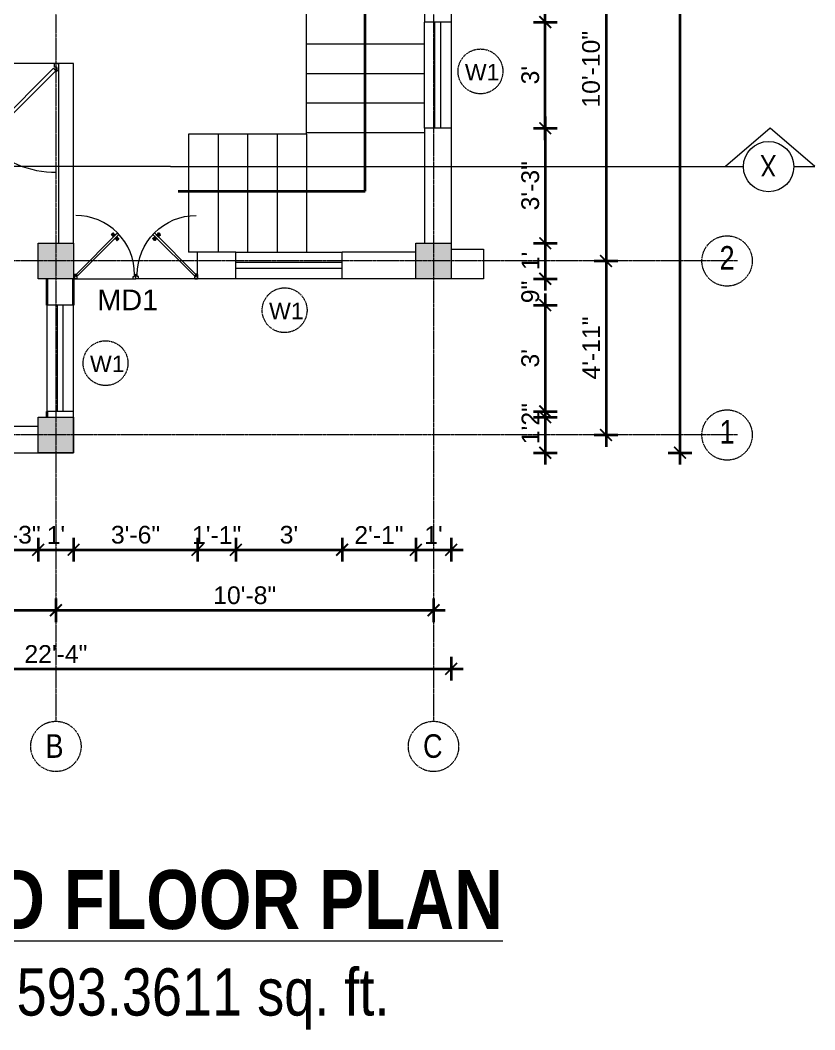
# Model space of a CAD drawing. Header units: inches. Extents: x 141029 to 166402, y -23568 to -18036.
# Drawn here: x 166132.5 to 166401.8, y -20819 to -20476.7 of the extents above; entities that cross this region are included whole.
import ezdxf

# ---------------------------------------------------------------- set-up
doc = ezdxf.new("R2010")
doc.units = ezdxf.units.IN
doc.header["$LTSCALE"] = 0.5
doc.header["$MEASUREMENT"] = 0
doc.header["$PDMODE"] = 66
doc.linetypes.add('CENTER', pattern=[2, 1.25, -0.25, 0.25, -0.25])
for name, color, linetype, lineweight in [('Annotate-Lite.w', 177, 'Continuous', 9), ('Annotations-Bold.w', 177, 'Continuous', 13), ('door', 202, 'Continuous', 5), ('DOOR & WIN', 1, 'Continuous', 25), ('PUERTAS', 7, 'Continuous', 9), ('TEXT', 220, 'Continuous', 9), ('Text-100.w', 254, 'Continuous', 9), ('wall', 1, 'Continuous', 40)]:
    doc.layers.add(name, color=color, linetype=linetype, lineweight=lineweight)
doc.styles.add('ARAIL', font='ARIALN.TTF')
doc.styles.add('arial', font='arial.ttf')
doc.styles.add('DIMTEXT', font='arial.ttf', dxfattribs={"height": 6})
doc.styles.add('gaurav', font='arial.ttf')
doc.styles.get("Standard").update_dxf_attribs({"font": 'arial.ttf'})
doc.dimstyles.new('1 by 96', dxfattribs={"dimtxt": 6, "dimasz": 4, "dimexe": 4, "dimexo": 4, "dimgap": 2, "dimtad": 1, "dimdec": 0, "dimzin": 0, "dimdsep": 46, "dimlunit": 4, "dimtxsty": 'Standard', "dimblk": 'ARCHTICK', "dimcen": 0, "dimdle": 4, "dimadec": 0, "dimazin": 0, "dimtfac": 1, "dimtdec": 0, "dimtix": 1, "dimtofl": 0, "dimtmove": 1, "dimatfit": 3, "dimldrblk": 'ARCHTICK', "dimfxl": 4, "dimfxlon": 1, "dimtolj": 1, "dimtzin": 0, "dimlwd": -1, "dimlwe": -1, "dimarcsym": 0})

# ---------------------------------------------------------------- blocks, each defined once
blk = doc.blocks.new('2ft6in')
at = {"layer": 'PUERTAS', "color": 2}
for p, q in [((0.84, 2.1), (21.02, 22.28)), ((21.71, 21.6), (1.47, 1.37)), ((18.33, 21.76), (18.31, 21.77)), ((21.71, 21.6), (21.02, 22.28)), ((21.18, 18.9), (21.2, 18.89)), ((0, 2), (0, 0)), ((0.6, 2), (0, 2)), ((1.33, 0), (0, 0)), ((0.6, 1.26), (0.6, 2.04)), ((0.67, 1.26), (0.6, 1.26)), ((0.67, 1.26), (0.67, 2.01)), ((0.67, 1), (0.67, 1.26)), ((1.33, 1), (0.67, 1)), ((1.31, 1.53), (0.79, 2.06)), ((1.36, 1.58), (0.81, 2.12)), ((1.36, 1.58), (1.31, 1.53)), ((1.47, 1.37), (1.31, 1.53)), ((1.33, 0), (1.33, 1)), ((28.67, 0), (28.67, 1)), ((28.67, 1), (29.33, 1)), ((28.67, 0), (30, 0)), ((29.33, 1), (29.33, 2)), ((29.33, 2), (30, 2)), ((30, 0), (30, 2))]:
    blk.add_line(p, q, dxfattribs=at)
at = {"layer": 'PUERTAS', "color": 8}
for p, q in [((18.81, 20.78), (18.04, 21.4)), ((18.86, 20.83), (18.08, 21.46)), ((18.95, 20.92), (18.2, 21.58)), ((18.44, 21.9), (18.31, 21.77)), ((19.07, 21.03), (18.34, 21.72)), ((18.44, 21.9), (18.56, 22.02)), ((18.58, 22.01), (18.56, 22.02)), ((19.3, 21.26), (18.61, 22)), ((19.42, 21.38), (18.75, 22.14)), ((19.51, 21.48), (18.88, 22.26)), ((18.91, 20.27), (19.19, 20.69)), ((19.55, 21.53), (18.93, 22.3)), ((19.13, 20.8), (19.03, 20.9)), ((19.15, 20.82), (19.05, 20.92)), ((19.09, 20.44), (19.25, 20.76)), ((19.19, 20.87), (19.1, 20.96)), ((19.25, 20.93), (19.16, 21.02)), ((19.28, 20.63), (19.32, 20.83)), ((19.4, 21.08), (19.31, 21.17)), ((19.47, 21.15), (19.38, 21.24)), ((19.43, 20.78), (19.4, 20.9)), ((19.51, 21.19), (19.42, 21.28)), ((19.55, 20.91), (19.43, 20.94)), ((19.53, 21.21), (19.44, 21.3)), ((19.7, 21.06), (19.51, 21.01)), ((19.89, 21.24), (19.58, 21.08)), ((20.07, 21.42), (19.64, 21.15)), ((19.69, 19.49), (20.12, 19.76)), ((19.87, 19.67), (20.18, 19.83)), ((20.06, 19.85), (20.25, 19.9)), ((20.21, 20), (20.33, 19.97)), ((20.23, 19.7), (20.32, 19.61)), ((20.25, 19.72), (20.34, 19.63)), ((20.29, 19.76), (20.38, 19.67)), ((20.33, 20.13), (20.36, 20.01)), ((20.36, 19.83), (20.45, 19.74)), ((20.48, 20.28), (20.44, 20.08)), ((20.5, 19.98), (20.6, 19.89)), ((20.67, 20.47), (20.51, 20.15)), ((20.85, 20.64), (20.57, 20.22)), ((20.57, 20.04), (20.66, 19.95)), ((20.61, 20.09), (20.7, 19.99)), ((20.63, 20.11), (20.72, 20.01)), ((20.69, 19.87), (21.42, 19.19)), ((20.81, 19.99), (21.56, 19.33)), ((20.9, 20.08), (21.68, 19.45)), ((20.95, 20.13), (21.72, 19.51)), ((20.21, 19.38), (20.83, 18.61)), ((20.25, 19.43), (20.88, 18.65)), ((20.34, 19.53), (21, 18.77)), ((20.46, 19.64), (21.14, 18.91)), ((21.32, 19.01), (21.2, 18.89)), ((21.32, 19.01), (21.44, 19.14)), ((21.43, 19.15), (21.44, 19.14)), ((0, 0), (30, 0))]:
    blk.add_line(p, q, dxfattribs=at)
at = {"layer": 'PUERTAS', "color": 1}
for p, q in [((18.06, 21.44), (18.48, 21.86)), ((18.74, 20.79), (18.06, 21.34)), ((18.08, 21.51), (18.45, 21.88)), ((18.11, 21.49), (18.08, 21.51)), ((18.82, 22.25), (18.45, 21.88)), ((18.9, 22.28), (18.48, 21.86)), ((18.84, 22.23), (18.82, 22.25)), ((18.83, 20.8), (19.18, 21.15)), ((18.84, 20.21), (19.1, 20.6)), ((18.85, 20.11), (18.84, 20.12)), ((18.92, 20.89), (18.93, 20.88)), ((19.54, 21.59), (18.99, 22.27)), ((19.02, 20.88), (19.24, 21.1)), ((19.12, 20.8), (19.03, 20.89)), ((19.1, 20.7), (19.11, 20.69)), ((19.1, 20.6), (19.1, 20.6)), ((19.11, 20.79), (19.33, 21.01)), ((19.54, 21.5), (19.18, 21.15)), ((19.45, 21.31), (19.24, 21.1)), ((19.55, 21.22), (19.33, 21.01)), ((19.45, 21.41), (19.45, 21.41)), ((19.54, 21.22), (19.45, 21.31)), ((19.64, 21.23), (19.64, 21.23)), ((19.74, 21.24), (19.73, 21.23)), ((20.12, 21.49), (19.74, 21.24)), ((20.12, 19.68), (20.12, 19.68)), ((20.21, 19.69), (20.43, 19.9)), ((20.22, 21.48), (20.22, 21.49)), ((20.22, 19.41), (20.57, 19.76)), ((20.22, 19.69), (20.31, 19.6)), ((20.31, 19.6), (20.52, 19.81)), ((20.65, 20.12), (20.43, 19.9)), ((20.74, 20.03), (20.52, 19.81)), ((20.93, 20.11), (20.57, 19.76)), ((20.64, 20.11), (20.73, 20.02)), ((20.66, 20.31), (20.65, 20.31)), ((20.65, 20.21), (20.65, 20.22)), ((20.91, 20.7), (20.66, 20.31)), ((20.84, 20.02), (20.83, 20.03)), ((20.91, 20.8), (20.91, 20.79)), ((21.02, 20.12), (21.7, 19.57)), ((19.53, 19.43), (19.54, 19.42)), ((19.64, 19.42), (20.02, 19.67)), ((20.02, 19.67), (20.03, 19.68)), ((20.22, 19.32), (20.76, 18.64)), ((20.31, 19.5), (20.31, 19.5)), ((20.86, 18.63), (21.28, 19.05)), ((20.91, 18.68), (20.94, 18.66)), ((20.94, 18.66), (21.31, 19.03)), ((21.7, 19.47), (21.28, 19.05)), ((21.67, 19.4), (21.31, 19.03)), ((21.65, 19.42), (21.67, 19.4))]:
    blk.add_line(p, q, dxfattribs=at)
at = {"layer": 'PUERTAS', "color": 2}
for radius in [0.129, 0.0627]:
    blk.add_circle((0.68, 2.14), radius, dxfattribs=at)
at = {"layer": 'PUERTAS', "color": 8}
blk.add_arc((0.68, 2.14), 28.65, 359.7285, 90.0333, dxfattribs=at)
at = {"layer": 'PUERTAS', "color": 1}
for centre, start, end in [((18.78, 20.84), 231.0764, 315), ((18.89, 20.16), 135, 225), ((18.94, 22.23), 38.9236, 135), ((18.97, 20.93), 225, 315), ((19.16, 20.74), 135, 219.7428), ((19.06, 20.65), 315, 39.7428), ((19.4, 21.36), 315, 45), ((19.49, 21.55), 315, 38.9236), ((19.6, 21.18), 50.2572, 135), ((19.68, 21.28), 230.2572, 315), ((20.07, 19.63), 50.2572, 135), ((20.17, 21.44), 45, 135), ((20.16, 19.73), 230.2572, 315), ((20.7, 20.26), 135, 219.7428), ((20.6, 20.17), 315, 39.7428), ((20.78, 19.98), 45, 135), ((20.87, 20.75), 315, 45), ((20.98, 20.07), 51.0764, 135), ((19.59, 19.47), 225, 315), ((20.27, 19.36), 135, 218.9236), ((20.35, 19.55), 135, 225), ((20.82, 18.68), 218.9236, 315), ((21.65, 19.52), 315, 51.0764)]:
    blk.add_arc(centre, 0.0667, start, end, dxfattribs=at)
blk = doc.blocks.new('*U215')
at = {"color": 3, "xscale": -1}
blk.add_blockref('2ft6in', (42, 0), dxfattribs=at)
blk = doc.blocks.new('MAIN DLOOR')
at = {"layer": 'door', "color": 3, "yscale": 0.7999999999374268, "zscale": 0.7999999998966563, "rotation": 180}
for p, xscale in [((11264.75, 306.61), 0.7999999999592546), ((11245.55, 306.61), -0.7999999999592546)]:
    blk.add_blockref('*U215', p, dxfattribs=dict(at, xscale=xscale))
blk = doc.blocks.new('3ft')
at = {"layer": 'PUERTAS', "color": 6}
for p, q in [((1.01, 2.52), (25.23, 26.74)), ((26.05, 25.92), (1.77, 1.64)), ((26.05, 25.92), (25.23, 26.74)), ((0, 2.4), (0, 0)), ((0.72, 2.4), (0, 2.4)), ((1.6, 0), (0, 0)), ((0.72, 1.52), (0.72, 2.44)), ((0.8, 1.52), (0.72, 1.52)), ((0.8, 1.52), (0.8, 2.41)), ((0.8, 1.2), (0.8, 1.52)), ((1.6, 1.2), (0.8, 1.2)), ((1.57, 1.84), (0.94, 2.47)), ((1.63, 1.89), (0.97, 2.55)), ((1.63, 1.89), (1.57, 1.84)), ((1.77, 1.64), (1.57, 1.84)), ((1.6, 0), (1.6, 1.2)), ((34.4, 0), (34.4, 1.2)), ((34.4, 1.2), (35.2, 1.2)), ((34.4, 0), (36, 0)), ((35.2, 1.2), (35.2, 2.4)), ((35.2, 2.4), (36, 2.4)), ((36, 0), (36, 2.4))]:
    blk.add_line(p, q, dxfattribs=at)
at = {"layer": 'PUERTAS', "color": 8}
for p, q in [((22.57, 24.94), (21.65, 25.68)), ((22.63, 24.99), (21.69, 25.75)), ((22.74, 25.1), (21.84, 25.9)), ((22.13, 26.28), (21.98, 26.13)), ((22.88, 25.24), (22.01, 26.06)), ((22.13, 26.28), (22.27, 26.42)), ((22.29, 26.41), (22.27, 26.42)), ((23.16, 25.52), (22.34, 26.39)), ((23.3, 25.66), (22.5, 26.56)), ((23.41, 25.77), (22.65, 26.71)), ((22.69, 24.32), (23.02, 24.83)), ((23.46, 25.83), (22.72, 26.75)), ((22.95, 24.96), (22.84, 25.07)), ((22.98, 24.99), (22.86, 25.1)), ((23.03, 25.04), (22.91, 25.15)), ((22.91, 24.53), (23.1, 24.91)), ((23.11, 25.12), (22.99, 25.23)), ((23.13, 24.76), (23.18, 24.99)), ((23.28, 25.3), (23.17, 25.41)), ((23.36, 25.37), (23.25, 25.49)), ((23.31, 24.94), (23.28, 25.08)), ((23.41, 25.43), (23.3, 25.54)), ((23.46, 25.09), (23.32, 25.13)), ((23.44, 25.45), (23.33, 25.56)), ((23.64, 25.27), (23.41, 25.22)), ((23.87, 25.49), (23.49, 25.3)), ((24.08, 25.71), (23.57, 25.38)), ((24.25, 24), (24.39, 23.97)), ((24.4, 24.15), (24.43, 24.01)), ((24.58, 24.33), (24.52, 24.1)), ((24.6, 23.97), (24.72, 23.86)), ((24.8, 24.56), (24.61, 24.18)), ((25.02, 24.77), (24.68, 24.26)), ((24.68, 24.05), (24.79, 23.94)), ((24.73, 24.1), (24.85, 23.99)), ((24.76, 24.13), (24.87, 24.02)), ((24.97, 23.99), (25.87, 23.2)), ((25.08, 24.1), (26.02, 23.34)), ((25.14, 24.15), (26.06, 23.41)), ((23.63, 23.38), (24.14, 23.72)), ((23.84, 23.6), (24.22, 23.79)), ((24.07, 23.82), (24.3, 23.88)), ((24.25, 23.26), (24.99, 22.34)), ((24.27, 23.64), (24.38, 23.53)), ((24.3, 23.67), (24.41, 23.56)), ((24.3, 23.32), (25.06, 22.38)), ((24.35, 23.72), (24.46, 23.61)), ((24.41, 23.43), (25.2, 22.53)), ((24.43, 23.8), (24.54, 23.69)), ((24.55, 23.57), (25.37, 22.7)), ((24.83, 23.85), (25.7, 23.03)), ((25.58, 22.82), (25.43, 22.67)), ((25.58, 22.82), (25.73, 22.97)), ((25.72, 22.98), (25.73, 22.97)), ((0, 0), (36, 0))]:
    blk.add_line(p, q, dxfattribs=at)
at = {"layer": 'PUERTAS', "color": 1}
for p, q in [((21.67, 25.73), (22.17, 26.23)), ((22.49, 24.95), (21.67, 25.61)), ((21.7, 25.82), (22.14, 26.26)), ((21.73, 25.79), (21.7, 25.82)), ((22.58, 26.7), (22.14, 26.26)), ((22.67, 26.73), (22.17, 26.23)), ((22.61, 26.67), (22.58, 26.7)), ((22.6, 24.96), (23.02, 25.38)), ((22.61, 24.25), (22.92, 24.72)), ((22.62, 24.13), (22.61, 24.14)), ((22.7, 25.07), (22.71, 25.06)), ((23.45, 25.91), (22.79, 26.73)), ((22.82, 25.06), (23.08, 25.32)), ((22.94, 24.95), (22.83, 25.07)), ((22.92, 24.72), (22.92, 24.72)), ((22.93, 24.94), (23.19, 25.21)), ((22.93, 24.84), (22.93, 24.83)), ((23.44, 25.81), (23.02, 25.38)), ((23.34, 25.58), (23.08, 25.32)), ((23.46, 25.47), (23.19, 25.21)), ((23.33, 25.7), (23.34, 25.69)), ((23.45, 25.46), (23.33, 25.57)), ((23.57, 25.47), (23.57, 25.47)), ((24.15, 25.79), (23.68, 25.48)), ((23.68, 25.48), (23.68, 25.48)), ((24.27, 25.78), (24.26, 25.79)), ((24.78, 24.15), (24.51, 23.89)), ((24.89, 24.03), (24.63, 23.77)), ((25.11, 24.14), (24.69, 23.71)), ((24.77, 24.14), (24.88, 24.03)), ((24.79, 24.38), (24.78, 24.37)), ((24.78, 24.26), (24.78, 24.26)), ((25.1, 24.84), (24.79, 24.38)), ((25, 24.03), (25, 24.03)), ((25.09, 24.96), (25.1, 24.95)), ((25.22, 24.14), (26.03, 23.48)), ((23.44, 23.31), (23.45, 23.3)), ((23.56, 23.3), (24.03, 23.61)), ((24.03, 23.61), (24.03, 23.62)), ((24.14, 23.62), (24.14, 23.62)), ((24.25, 23.62), (24.51, 23.89)), ((24.26, 23.29), (24.69, 23.71)), ((24.26, 23.63), (24.37, 23.52)), ((24.26, 23.18), (24.92, 22.37)), ((24.37, 23.52), (24.63, 23.77)), ((24.37, 23.4), (24.37, 23.4)), ((25.04, 22.36), (25.54, 22.86)), ((25.1, 22.42), (25.13, 22.39)), ((25.13, 22.39), (25.57, 22.83)), ((26.04, 23.37), (25.54, 22.86)), ((26.01, 23.27), (25.57, 22.83)), ((25.98, 23.3), (26.01, 23.27))]:
    blk.add_line(p, q, dxfattribs=at)
at = {"layer": 'PUERTAS', "color": 2}
for p, q in [((21.99, 26.11), (21.98, 26.13)), ((25.42, 22.68), (25.43, 22.67))]:
    blk.add_line(p, q, dxfattribs=at)
at = {"layer": 'PUERTAS', "color": 6}
for radius in [0.155, 0.0752]:
    blk.add_circle((0.82, 2.56), radius, dxfattribs=at)
blk.add_arc((0.82, 2.56), 34.38, 359.7285, 90.0333, dxfattribs=at)
at = {"layer": 'PUERTAS', "color": 1}
for centre, start, end in [((22.54, 25.01), 231.0764, 315), ((22.67, 24.2), 135, 225), ((22.73, 26.68), 38.9236, 135), ((22.77, 25.12), 225, 315), ((22.99, 24.89), 135, 219.7428), ((22.87, 24.78), 315, 39.7428), ((23.28, 25.63), 315, 45), ((23.39, 25.86), 315, 38.9236), ((23.51, 25.41), 50.2572, 135), ((23.62, 25.53), 230.2572, 315), ((24.2, 25.73), 45, 135), ((24.84, 24.31), 135, 219.7428), ((24.72, 24.21), 315, 39.7428), ((24.94, 23.98), 45, 135), ((25.04, 24.89), 315, 45), ((25.17, 24.08), 51.0764, 135), ((23.51, 23.36), 225, 315), ((24.09, 23.56), 50.2572, 135), ((24.2, 23.68), 230.2572, 315), ((24.32, 23.23), 135, 218.9236), ((24.42, 23.46), 135, 225), ((24.98, 22.42), 218.9236, 315), ((25.98, 23.42), 315, 51.0764)]:
    blk.add_arc(centre, 0.08, start, end, dxfattribs=at)
blk = doc.blocks.new('*U213')
at = {"color": 3, "xscale": -1}
blk.add_blockref('3ft', (42, 0), dxfattribs=at)
blk = doc.blocks.new('_ArchTick')
at = {"color": 0, "linetype": 'ByBlock', "const_width": 0.15}
blk.add_lwpolyline([(-0.5, -0.5), (0.5, 0.5)], dxfattribs=at)
blk = doc.blocks.new('*D872')
at = {"layer": 'Defpoints', "color": 0, "transparency": 16777216}
for p in [(166278.6, -20513.33), (166278.6, -20552.33), (166310.47, -20552.33)]:
    blk.add_point(p, dxfattribs=at)
at = {"layer": 'wall', "color": 0, "transparency": 16777216}
for p, q in [((166310.47, -20509.33), (166310.47, -20556.33)), ((166306.47, -20513.33), (166314.47, -20513.33)), ((166306.47, -20552.33), (166314.47, -20552.33))]:
    blk.add_line(p, q, dxfattribs=at)
at = {"layer": 'wall', "color": 0, "transparency": 16777216, "xscale": 4, "yscale": 4, "zscale": 4}
for p, rotation in [((166310.47, -20513.33), 90), ((166310.47, -20552.33), 270)]:
    blk.add_blockref('_ArchTick', p, dxfattribs=dict(at, rotation=rotation))
at = {"layer": 'wall', "color": 0, "transparency": 16777216, "insert": (166305.41, -20532.83), "char_height": 6, "attachment_point": 5, "rotation": 90}
blk.add_mtext('\\A1;3\'-3"', dxfattribs=at)
blk = doc.blocks.new('*D873')
at = {"layer": 'Defpoints', "color": 0, "transparency": 16777216}
for p in [(166278.6, -20552.33), (166278.6, -20564.33), (166310.47, -20564.33)]:
    blk.add_point(p, dxfattribs=at)
at = {"layer": 'wall', "color": 0, "transparency": 16777216}
for p, q in [((166310.47, -20548.33), (166310.47, -20568.33)), ((166306.47, -20552.33), (166314.47, -20552.33)), ((166306.47, -20564.33), (166314.47, -20564.33))]:
    blk.add_line(p, q, dxfattribs=at)
at = {"layer": 'wall', "color": 0, "transparency": 16777216, "xscale": 4, "yscale": 4, "zscale": 4}
for p, rotation in [((166310.47, -20552.33), 90), ((166310.47, -20564.33), 270)]:
    blk.add_blockref('_ArchTick', p, dxfattribs=dict(at, rotation=rotation))
at = {"layer": 'wall', "color": 0, "transparency": 16777216, "insert": (166305.46, -20558.33), "char_height": 6, "attachment_point": 5, "rotation": 90}
blk.add_mtext("\\A1;1'", dxfattribs=at)
blk = doc.blocks.new('*D874')
at = {"layer": 'Defpoints', "color": 0, "transparency": 16777216}
for p in [(166278.6, -20564.33), (166150.6, -20573.33), (166310.47, -20573.33)]:
    blk.add_point(p, dxfattribs=at)
at = {"layer": 'wall', "color": 0, "transparency": 16777216}
for p, q in [((166306.47, -20564.33), (166314.47, -20564.33)), ((166306.47, -20573.33), (166314.47, -20573.33))]:
    blk.add_line(p, q, dxfattribs=at)
at = {"layer": 'wall', "color": 0, "transparency": 16777216, "insert": (166305.41, -20568.83), "char_height": 6, "attachment_point": 5, "rotation": 90}
blk.add_mtext('\\A1;9"', dxfattribs=at)
blk = doc.blocks.new('*D875')
at = {"layer": 'Defpoints', "color": 0, "transparency": 16777216}
for p in [(166150.6, -20573.33), (166150.6, -20609.33), (166310.47, -20609.33)]:
    blk.add_point(p, dxfattribs=at)
at = {"layer": 'wall', "color": 0, "transparency": 16777216}
for p, q in [((166310.47, -20569.33), (166310.47, -20613.33)), ((166306.47, -20573.33), (166314.47, -20573.33)), ((166306.47, -20609.33), (166314.47, -20609.33))]:
    blk.add_line(p, q, dxfattribs=at)
at = {"layer": 'wall', "color": 0, "transparency": 16777216, "xscale": 4, "yscale": 4, "zscale": 4}
for p, rotation in [((166310.47, -20573.33), 90), ((166310.47, -20609.33), 270)]:
    blk.add_blockref('_ArchTick', p, dxfattribs=dict(at, rotation=rotation))
at = {"layer": 'wall', "color": 0, "transparency": 16777216, "insert": (166305.41, -20591.33), "char_height": 6, "attachment_point": 5, "rotation": 90}
blk.add_mtext("\\A1;3'", dxfattribs=at)
blk = doc.blocks.new('*D876')
at = {"layer": 'Defpoints', "color": 0, "transparency": 16777216}
for p in [(166150.6, -20609.33), (166150.6, -20611.33), (166310.47, -20611.33)]:
    blk.add_point(p, dxfattribs=at)
at = {"layer": 'wall', "color": 0, "transparency": 16777216}
for p, q in [((166306.47, -20609.33), (166314.47, -20609.33)), ((166306.47, -20611.33), (166314.47, -20611.33))]:
    blk.add_line(p, q, dxfattribs=at)
at = {"layer": 'wall', "color": 0, "transparency": 16777216, "insert": (166305.46, -20610.33), "char_height": 6, "attachment_point": 5, "rotation": 90}
blk.add_mtext('\\A1;2"', dxfattribs=at)
blk = doc.blocks.new('*D877')
at = {"layer": 'Defpoints', "color": 0, "transparency": 16777216}
for p in [(166150.6, -20611.33), (166150.6, -20623.33), (166310.47, -20623.33)]:
    blk.add_point(p, dxfattribs=at)
at = {"layer": 'wall', "color": 0, "transparency": 16777216}
for p, q in [((166310.47, -20607.33), (166310.47, -20627.33)), ((166306.47, -20611.33), (166314.47, -20611.33)), ((166306.47, -20623.33), (166314.47, -20623.33))]:
    blk.add_line(p, q, dxfattribs=at)
at = {"layer": 'wall', "color": 0, "transparency": 16777216, "xscale": 4, "yscale": 4, "zscale": 4}
for p, rotation in [((166310.47, -20611.33), 90), ((166310.47, -20623.33), 270)]:
    blk.add_blockref('_ArchTick', p, dxfattribs=dict(at, rotation=rotation))
at = {"layer": 'wall', "color": 0, "transparency": 16777216, "insert": (166305.46, -20617.33), "char_height": 6, "attachment_point": 5, "rotation": 90}
blk.add_mtext("\\A1;1'", dxfattribs=at)
blk = doc.blocks.new('*D879')
at = {"layer": 'Defpoints', "color": 0, "transparency": 16777216}
for p in [(166278.6, -20428.33), (166278.6, -20558.33), (166331.07, -20558.33)]:
    blk.add_point(p, dxfattribs=at)
at = {"layer": 'wall', "color": 0, "transparency": 16777216}
for p, q in [((166331.07, -20424.33), (166331.07, -20562.33)), ((166327.07, -20428.33), (166335.07, -20428.33)), ((166327.07, -20558.33), (166335.07, -20558.33))]:
    blk.add_line(p, q, dxfattribs=at)
at = {"layer": 'wall', "color": 0, "transparency": 16777216, "xscale": 4, "yscale": 4, "zscale": 4}
for p, rotation in [((166331.07, -20428.33), 90), ((166331.07, -20558.33), 270)]:
    blk.add_blockref('_ArchTick', p, dxfattribs=dict(at, rotation=rotation))
at = {"layer": 'wall', "color": 0, "transparency": 16777216, "insert": (166326.01, -20493.33), "char_height": 6, "attachment_point": 5, "rotation": 90}
blk.add_mtext('\\A1;10\'-10"', dxfattribs=at)
blk = doc.blocks.new('*D880')
at = {"layer": 'Defpoints', "color": 0, "transparency": 16777216}
for p in [(166278.6, -20558.33), (166150.6, -20617.33), (166331.07, -20617.33)]:
    blk.add_point(p, dxfattribs=at)
at = {"layer": 'wall', "color": 0, "transparency": 16777216}
for p, q in [((166331.07, -20554.33), (166331.07, -20621.33)), ((166327.07, -20558.33), (166335.07, -20558.33)), ((166327.07, -20617.33), (166335.07, -20617.33))]:
    blk.add_line(p, q, dxfattribs=at)
at = {"layer": 'wall', "color": 0, "transparency": 16777216, "xscale": 4, "yscale": 4, "zscale": 4}
for p, rotation in [((166331.07, -20558.33), 90), ((166331.07, -20617.33), 270)]:
    blk.add_blockref('_ArchTick', p, dxfattribs=dict(at, rotation=rotation))
at = {"layer": 'wall', "color": 0, "transparency": 16777216, "insert": (166326.06, -20587.83), "char_height": 6, "attachment_point": 5, "rotation": 90}
blk.add_mtext('\\A1;4\'-11"', dxfattribs=at)
blk = doc.blocks.new('*D881')
at = {"layer": 'Defpoints', "color": 0, "transparency": 16777216}
for p in [(166150.6, -20276.33), (166356.16, -20276.33), (166150.6, -20623.33)]:
    blk.add_point(p, dxfattribs=at)
at = {"layer": 'wall', "color": 0, "transparency": 16777216}
for p, q in [((166356.16, -20627.33), (166356.16, -20272.33)), ((166352.16, -20276.33), (166360.16, -20276.33)), ((166352.16, -20623.33), (166360.16, -20623.33))]:
    blk.add_line(p, q, dxfattribs=at)
at = {"layer": 'wall', "color": 0, "transparency": 16777216, "xscale": 4, "yscale": 4, "zscale": 4}
for p, rotation in [((166356.16, -20276.33), 90), ((166356.16, -20623.33), 270)]:
    blk.add_blockref('_ArchTick', p, dxfattribs=dict(at, rotation=rotation))
at = {"layer": 'wall', "color": 0, "transparency": 16777216, "insert": (166351.09, -20449.83), "char_height": 6, "attachment_point": 5, "rotation": 90}
blk.add_mtext('\\A1;28\'-11"', dxfattribs=at)
blk = doc.blocks.new('*D885')
at = {"layer": 'Defpoints', "color": 0, "transparency": 16777216}
for p in [(166123.6, -20623.33), (166138.6, -20623.33), (166138.6, -20656.25)]:
    blk.add_point(p, dxfattribs=at)
at = {"layer": 'wall', "color": 0, "transparency": 16777216}
for p, q in [((166123.6, -20652.25), (166123.6, -20660.25)), ((166138.6, -20652.25), (166138.6, -20660.25)), ((166119.6, -20656.25), (166142.6, -20656.25))]:
    blk.add_line(p, q, dxfattribs=at)
at = {"layer": 'wall', "color": 0, "transparency": 16777216, "xscale": 4, "yscale": 4, "zscale": 4, "rotation": 180}
blk.add_blockref('_ArchTick', (166123.6, -20656.25), dxfattribs=at)
at = {"layer": 'wall', "color": 0, "transparency": 16777216, "xscale": 4, "yscale": 4, "zscale": 4}
blk.add_blockref('_ArchTick', (166138.6, -20656.25), dxfattribs=at)
at = {"layer": 'wall', "color": 0, "transparency": 16777216, "insert": (166131.1, -20651.18), "char_height": 6, "attachment_point": 5}
blk.add_mtext('\\A1;1\'-3"', dxfattribs=at)
blk = doc.blocks.new('*D886')
at = {"layer": 'Defpoints', "color": 0, "transparency": 16777216}
for p in [(166138.6, -20623.33), (166150.6, -20623.33), (166150.6, -20656.25)]:
    blk.add_point(p, dxfattribs=at)
at = {"layer": 'wall', "color": 0, "transparency": 16777216}
for p, q in [((166138.6, -20652.25), (166138.6, -20660.25)), ((166150.6, -20652.25), (166150.6, -20660.25)), ((166134.6, -20656.25), (166154.6, -20656.25))]:
    blk.add_line(p, q, dxfattribs=at)
at = {"layer": 'wall', "color": 0, "transparency": 16777216, "xscale": 4, "yscale": 4, "zscale": 4, "rotation": 180}
blk.add_blockref('_ArchTick', (166138.6, -20656.25), dxfattribs=at)
at = {"layer": 'wall', "color": 0, "transparency": 16777216, "xscale": 4, "yscale": 4, "zscale": 4}
blk.add_blockref('_ArchTick', (166150.6, -20656.25), dxfattribs=at)
at = {"layer": 'wall', "color": 0, "transparency": 16777216, "insert": (166144.6, -20651.24), "char_height": 6, "attachment_point": 5}
blk.add_mtext("\\A1;1'", dxfattribs=at)
blk = doc.blocks.new('*D887')
at = {"layer": 'Defpoints', "color": 0, "transparency": 16777216}
for p in [(166192.6, -20564.33), (166150.6, -20623.33), (166192.6, -20656.25)]:
    blk.add_point(p, dxfattribs=at)
at = {"layer": 'wall', "color": 0, "transparency": 16777216}
for p, q in [((166150.6, -20652.25), (166150.6, -20660.25)), ((166192.6, -20652.25), (166192.6, -20660.25)), ((166146.6, -20656.25), (166196.6, -20656.25))]:
    blk.add_line(p, q, dxfattribs=at)
at = {"layer": 'wall', "color": 0, "transparency": 16777216, "xscale": 4, "yscale": 4, "zscale": 4, "rotation": 180}
blk.add_blockref('_ArchTick', (166150.6, -20656.25), dxfattribs=at)
at = {"layer": 'wall', "color": 0, "transparency": 16777216, "xscale": 4, "yscale": 4, "zscale": 4}
blk.add_blockref('_ArchTick', (166192.6, -20656.25), dxfattribs=at)
at = {"layer": 'wall', "color": 0, "transparency": 16777216, "insert": (166171.6, -20651.18), "char_height": 6, "attachment_point": 5}
blk.add_mtext('\\A1;3\'-6"', dxfattribs=at)
blk = doc.blocks.new('*D888')
at = {"layer": 'Defpoints', "color": 0, "transparency": 16777216}
for p in [(166192.6, -20564.33), (166205.6, -20564.33), (166205.6, -20656.25)]:
    blk.add_point(p, dxfattribs=at)
at = {"layer": 'wall', "color": 0, "transparency": 16777216}
for p, q in [((166192.6, -20652.25), (166192.6, -20660.25)), ((166205.6, -20652.25), (166205.6, -20660.25)), ((166188.6, -20656.25), (166209.6, -20656.25))]:
    blk.add_line(p, q, dxfattribs=at)
at = {"layer": 'wall', "color": 0, "transparency": 16777216, "xscale": 4, "yscale": 4, "zscale": 4, "rotation": 180}
blk.add_blockref('_ArchTick', (166192.6, -20656.25), dxfattribs=at)
at = {"layer": 'wall', "color": 0, "transparency": 16777216, "xscale": 4, "yscale": 4, "zscale": 4}
blk.add_blockref('_ArchTick', (166205.6, -20656.25), dxfattribs=at)
at = {"layer": 'wall', "color": 0, "transparency": 16777216, "insert": (166199.1, -20651.24), "char_height": 6, "attachment_point": 5}
blk.add_mtext('\\A1;1\'-1"', dxfattribs=at)
blk = doc.blocks.new('*D889')
at = {"layer": 'Defpoints', "color": 0, "transparency": 16777216}
for p in [(166205.6, -20564.33), (166241.6, -20564.33), (166241.6, -20656.25)]:
    blk.add_point(p, dxfattribs=at)
at = {"layer": 'wall', "color": 0, "transparency": 16777216}
for p, q in [((166205.6, -20652.25), (166205.6, -20660.25)), ((166241.6, -20652.25), (166241.6, -20660.25)), ((166201.6, -20656.25), (166245.6, -20656.25))]:
    blk.add_line(p, q, dxfattribs=at)
at = {"layer": 'wall', "color": 0, "transparency": 16777216, "xscale": 4, "yscale": 4, "zscale": 4, "rotation": 180}
blk.add_blockref('_ArchTick', (166205.6, -20656.25), dxfattribs=at)
at = {"layer": 'wall', "color": 0, "transparency": 16777216, "xscale": 4, "yscale": 4, "zscale": 4}
blk.add_blockref('_ArchTick', (166241.6, -20656.25), dxfattribs=at)
at = {"layer": 'wall', "color": 0, "transparency": 16777216, "insert": (166223.6, -20651.18), "char_height": 6, "attachment_point": 5}
blk.add_mtext("\\A1;3'", dxfattribs=at)
blk = doc.blocks.new('*D890')
at = {"layer": 'Defpoints', "color": 0, "transparency": 16777216}
for p in [(166241.6, -20564.33), (166266.6, -20564.33), (166266.6, -20656.25)]:
    blk.add_point(p, dxfattribs=at)
at = {"layer": 'wall', "color": 0, "transparency": 16777216}
for p, q in [((166241.6, -20652.25), (166241.6, -20660.25)), ((166266.6, -20652.25), (166266.6, -20660.25)), ((166237.6, -20656.25), (166270.6, -20656.25))]:
    blk.add_line(p, q, dxfattribs=at)
at = {"layer": 'wall', "color": 0, "transparency": 16777216, "xscale": 4, "yscale": 4, "zscale": 4, "rotation": 180}
blk.add_blockref('_ArchTick', (166241.6, -20656.25), dxfattribs=at)
at = {"layer": 'wall', "color": 0, "transparency": 16777216, "xscale": 4, "yscale": 4, "zscale": 4}
blk.add_blockref('_ArchTick', (166266.6, -20656.25), dxfattribs=at)
at = {"layer": 'wall', "color": 0, "transparency": 16777216, "insert": (166254.1, -20651.24), "char_height": 6, "attachment_point": 5}
blk.add_mtext('\\A1;2\'-1"', dxfattribs=at)
blk = doc.blocks.new('*D891')
at = {"layer": 'Defpoints', "color": 0, "transparency": 16777216}
for p in [(166266.6, -20564.33), (166278.6, -20564.33), (166278.6, -20656.25)]:
    blk.add_point(p, dxfattribs=at)
at = {"layer": 'wall', "color": 0, "transparency": 16777216}
for p, q in [((166266.6, -20652.25), (166266.6, -20660.25)), ((166278.6, -20652.25), (166278.6, -20660.25)), ((166262.6, -20656.25), (166282.6, -20656.25))]:
    blk.add_line(p, q, dxfattribs=at)
at = {"layer": 'wall', "color": 0, "transparency": 16777216, "xscale": 4, "yscale": 4, "zscale": 4, "rotation": 180}
blk.add_blockref('_ArchTick', (166266.6, -20656.25), dxfattribs=at)
at = {"layer": 'wall', "color": 0, "transparency": 16777216, "xscale": 4, "yscale": 4, "zscale": 4}
blk.add_blockref('_ArchTick', (166278.6, -20656.25), dxfattribs=at)
at = {"layer": 'wall', "color": 0, "transparency": 16777216, "insert": (166272.6, -20651.24), "char_height": 6, "attachment_point": 5}
blk.add_mtext("\\A1;1'", dxfattribs=at)
blk = doc.blocks.new('*D892')
at = {"layer": 'Defpoints', "color": 0, "transparency": 16777216}
for p in [(166016.6, -20623.33), (166144.6, -20623.33), (166144.6, -20676.77)]:
    blk.add_point(p, dxfattribs=at)
at = {"layer": 'wall', "color": 0, "transparency": 16777216}
for p, q in [((166016.6, -20672.77), (166016.6, -20680.77)), ((166144.6, -20672.77), (166144.6, -20680.77)), ((166012.6, -20676.77), (166148.6, -20676.77))]:
    blk.add_line(p, q, dxfattribs=at)
at = {"layer": 'wall', "color": 0, "transparency": 16777216, "xscale": 4, "yscale": 4, "zscale": 4, "rotation": 180}
blk.add_blockref('_ArchTick', (166016.6, -20676.77), dxfattribs=at)
at = {"layer": 'wall', "color": 0, "transparency": 16777216, "xscale": 4, "yscale": 4, "zscale": 4}
blk.add_blockref('_ArchTick', (166144.6, -20676.77), dxfattribs=at)
at = {"layer": 'wall', "color": 0, "transparency": 16777216, "insert": (166080.6, -20671.7), "char_height": 6, "attachment_point": 5}
blk.add_mtext('\\A1;10\'-8"', dxfattribs=at)
blk = doc.blocks.new('*D893')
at = {"layer": 'Defpoints', "color": 0, "transparency": 16777216}
for p in [(166272.6, -20564.33), (166144.6, -20623.33), (166272.6, -20676.77)]:
    blk.add_point(p, dxfattribs=at)
at = {"layer": 'wall', "color": 0, "transparency": 16777216}
for p, q in [((166144.6, -20672.77), (166144.6, -20680.77)), ((166272.6, -20672.77), (166272.6, -20680.77)), ((166140.6, -20676.77), (166276.6, -20676.77))]:
    blk.add_line(p, q, dxfattribs=at)
at = {"layer": 'wall', "color": 0, "transparency": 16777216, "xscale": 4, "yscale": 4, "zscale": 4, "rotation": 180}
blk.add_blockref('_ArchTick', (166144.6, -20676.77), dxfattribs=at)
at = {"layer": 'wall', "color": 0, "transparency": 16777216, "xscale": 4, "yscale": 4, "zscale": 4}
blk.add_blockref('_ArchTick', (166272.6, -20676.77), dxfattribs=at)
at = {"layer": 'wall', "color": 0, "transparency": 16777216, "insert": (166208.6, -20671.7), "char_height": 6, "attachment_point": 5}
blk.add_mtext('\\A1;10\'-8"', dxfattribs=at)
blk = doc.blocks.new('*D894')
at = {"layer": 'Defpoints', "color": 0, "transparency": 16777216}
for p in [(166278.6, -20564.33), (166010.6, -20623.33), (166278.6, -20696.6)]:
    blk.add_point(p, dxfattribs=at)
at = {"layer": 'wall', "color": 0, "transparency": 16777216}
for p, q in [((166010.6, -20692.6), (166010.6, -20700.6)), ((166278.6, -20692.6), (166278.6, -20700.6)), ((166006.6, -20696.6), (166282.6, -20696.6))]:
    blk.add_line(p, q, dxfattribs=at)
at = {"layer": 'wall', "color": 0, "transparency": 16777216, "xscale": 4, "yscale": 4, "zscale": 4, "rotation": 180}
blk.add_blockref('_ArchTick', (166010.6, -20696.6), dxfattribs=at)
at = {"layer": 'wall', "color": 0, "transparency": 16777216, "xscale": 4, "yscale": 4, "zscale": 4}
blk.add_blockref('_ArchTick', (166278.6, -20696.6), dxfattribs=at)
at = {"layer": 'wall', "color": 0, "transparency": 16777216, "insert": (166144.6, -20691.58), "char_height": 6, "attachment_point": 5}
blk.add_mtext('\\A1;22\'-4"', dxfattribs=at)
blk = doc.blocks.new('*D900')
at = {"layer": 'Defpoints', "color": 0, "transparency": 16777216}
for p in [(166278.6, -20477.33), (166310.47, -20477.33), (166278.6, -20513.33)]:
    blk.add_point(p, dxfattribs=at)
at = {"layer": 'wall', "color": 0, "transparency": 16777216}
for p, q in [((166310.47, -20517.33), (166310.47, -20473.33)), ((166306.47, -20477.33), (166314.47, -20477.33)), ((166306.47, -20513.33), (166314.47, -20513.33))]:
    blk.add_line(p, q, dxfattribs=at)
at = {"layer": 'wall', "color": 0, "transparency": 16777216, "xscale": 4, "yscale": 4, "zscale": 4}
for p, rotation in [((166310.47, -20477.33), 90), ((166310.47, -20513.33), 270)]:
    blk.add_blockref('_ArchTick', p, dxfattribs=dict(at, rotation=rotation))
at = {"layer": 'wall', "color": 0, "transparency": 16777216, "insert": (166305.41, -20495.33), "char_height": 6, "attachment_point": 5, "rotation": 90}
blk.add_mtext("\\A1;3'", dxfattribs=at)
blk = doc.blocks.new('*D901')
at = {"layer": 'Defpoints', "color": 0, "transparency": 16777216}
for p in [(166278.6, -20434.33), (166310.47, -20434.33), (166278.6, -20477.33)]:
    blk.add_point(p, dxfattribs=at)
at = {"layer": 'wall', "color": 0, "transparency": 16777216}
for p, q in [((166310.47, -20481.33), (166310.47, -20430.33)), ((166306.47, -20434.33), (166314.47, -20434.33)), ((166306.47, -20477.33), (166314.47, -20477.33))]:
    blk.add_line(p, q, dxfattribs=at)
at = {"layer": 'wall', "color": 0, "transparency": 16777216, "xscale": 4, "yscale": 4, "zscale": 4}
for p, rotation in [((166310.47, -20434.33), 90), ((166310.47, -20477.33), 270)]:
    blk.add_blockref('_ArchTick', p, dxfattribs=dict(at, rotation=rotation))
at = {"layer": 'wall', "color": 0, "transparency": 16777216, "insert": (166305.41, -20455.83), "char_height": 6, "attachment_point": 5, "rotation": 90}
blk.add_mtext('\\A1;3\'-7"', dxfattribs=at)

msp = doc.modelspace()

# ---------------------------------------------------------------- hatches: boundary and pattern name
at = {"layer": 'wall'}
for points in [[(166150.6, -20552.33), (166138.6, -20552.33), (166138.6, -20564.33), (166150.6, -20564.33)], [(166278.6, -20552.33), (166266.6, -20552.33), (166266.6, -20564.33), (166278.6, -20564.33)], [(166150.6, -20611.33), (166138.6, -20611.33), (166138.6, -20623.33), (166150.6, -20623.33)]]:
    msp.add_hatch(color=256, dxfattribs=at).paths.add_polyline_path(points)

# ---------------------------------------------------------------- linework, layer by layer
at = {"layer": 'Annotate-Lite.w', "color": 1}
for p, q in [((166269.6, -20434.33), (166269.6, -20477.33)), ((166278.6, -20434.33), (166278.6, -20477.33)), ((166145.6, -20552.33), (166145.6, -20491.33)), ((166150.6, -20491.33), (166145.6, -20491.33)), ((166150.6, -20552.33), (166150.6, -20491.33)), ((166269.6, -20513.33), (166269.6, -20552.33)), ((166278.6, -20513.33), (166278.6, -20554.33)), ((166278.6, -20554.33), (166289.6, -20554.33)), ((166289.6, -20554.33), (166289.6, -20564.33)), ((166205.6, -20555.33), (166192.6, -20555.33)), ((166192.6, -20564.33), (166192.6, -20555.33)), ((166266.6, -20555.33), (166241.6, -20555.33)), ((166205.6, -20564.33), (166192.6, -20564.33)), ((166289.6, -20564.33), (166241.6, -20564.33)), ((166150.6, -20623.33), (166150.6, -20609.33)), ((166123.6, -20614.33), (166138.6, -20614.33)), ((166123.6, -20623.33), (166150.6, -20623.33))]:
    msp.add_line(p, q, dxfattribs=at)
at = {"layer": 'Annotate-Lite.w'}
for p, q in [((166229.6, -20515.33), (166229.6, -20474.33)), ((166269.6, -20484.83), (166229.6, -20484.83)), ((166269.6, -20494.83), (166229.6, -20494.83)), ((166269.6, -20504.83), (166229.6, -20504.83)), ((166189.6, -20515.33), (166189.6, -20555.33)), ((166229.6, -20515.33), (166189.6, -20515.33)), ((166199.6, -20515.33), (166199.6, -20555.33)), ((166209.6, -20515.33), (166209.6, -20555.33)), ((166219.6, -20515.33), (166219.6, -20555.33)), ((166269.6, -20514.83), (166229.6, -20514.83)), ((166229.6, -20515.33), (166229.6, -20555.33)), ((166192.6, -20555.33), (166189.6, -20555.33))]:
    msp.add_line(p, q, dxfattribs=at)
at = {"layer": 'Annotate-Lite.w', "color": 3}
for p, q in [((166278.6, -20477.33), (166269.6, -20477.33)), ((166269.6, -20513.33), (166269.6, -20477.33)), ((166273.1, -20513.33), (166273.1, -20477.33)), ((166275.1, -20513.33), (166275.1, -20477.33)), ((166278.6, -20477.33), (166278.6, -20513.33)), ((166278.6, -20513.33), (166269.6, -20513.33)), ((166205.6, -20564.33), (166205.6, -20555.33)), ((166205.6, -20555.33), (166241.6, -20555.33)), ((166241.6, -20564.33), (166241.6, -20555.33)), ((166241.6, -20558.83), (166205.6, -20558.83)), ((166241.6, -20560.83), (166205.6, -20560.83)), ((166241.6, -20564.33), (166205.6, -20564.33)), ((166150.6, -20573.33), (166141.6, -20573.33)), ((166141.6, -20609.33), (166141.6, -20573.33)), ((166145.1, -20609.33), (166145.1, -20573.33)), ((166147.1, -20609.33), (166147.1, -20573.33)), ((166150.6, -20609.33), (166150.6, -20573.33)), ((166150.6, -20609.33), (166141.6, -20609.33))]:
    msp.add_line(p, q, dxfattribs=at)
at = {"layer": 'Annotate-Lite.w'}
for points in [[(166138.6, -20552.33), (166150.6, -20552.33), (166150.6, -20564.33), (166138.6, -20564.33)], [(166266.6, -20552.33), (166278.6, -20552.33), (166278.6, -20564.33), (166266.6, -20564.33)], [(166138.6, -20611.33), (166150.6, -20611.33), (166150.6, -20623.33), (166138.6, -20623.33)]]:
    msp.add_lwpolyline(points, close=True, dxfattribs=at)
at = {"layer": 'Annotations-Bold.w', "color": 0, "linetype": 'CENTER', "ltscale": 0.3}
for p, q in [((166144.6, -20212.15), (166144.6, -20714.39)), ((166272.6, -20212.15), (166272.6, -20714.39)), ((166375.6, -20558.33), (165911.17, -20558.33)), ((166375.6, -20617.33), (165911.17, -20617.33))]:
    msp.add_line(p, q, dxfattribs=at)
for centre, radius in [((166288.51, -20494.06), 7.6), ((166372.11, -20558.33), 8.53), ((166222.13, -20575.03), 7.6), ((166161.43, -20592.97), 7.6), ((166372.11, -20617.33), 8.53), ((166144.6, -20722.92), 8.53), ((166272.6, -20722.92), 8.53)]:
    msp.add_circle(centre, radius, dxfattribs=at)
at = {"layer": 'TEXT'}
for points in [[(166394.71, -20526.35), (166401.85, -20526.35), (166386.71, -20513.27), (166371.56, -20526.35)], [(166183.42, -20526.35), (165914.11, -20526.35)], [(166183.42, -20526.35), (166377.64, -20526.35)]]:
    msp.add_lwpolyline(points, dxfattribs=at)
msp.add_circle((166386.17, -20526.35), 8.53, dxfattribs=at)
at = {"layer": 'wall'}
for p, q in [((166249.4, -20534.67), (166249.4, -20455.81)), ((166186.03, -20534.67), (166249.4, -20534.67)), ((166141.6, -20573.33), (166141.6, -20564.33)), ((166150.6, -20573.33), (166150.6, -20564.33)), ((166141.6, -20611.33), (166141.6, -20609.33))]:
    msp.add_line(p, q, dxfattribs=at)

# ---------------------------------------------------------------- block references
at = {"layer": 'DOOR & WIN', "xscale": -1, "rotation": 180}
msp.add_blockref('*U213', (166103.6, -20491.33), dxfattribs=at)
at = {"layer": 'DOOR & WIN', "xscale": 0.8696265757972128, "yscale": 0.8696265757972128, "zscale": 0.8696265757972128, "rotation": 180}
msp.add_blockref('MAIN DLOOR', (175959.5, -20297.7), dxfattribs=at)

# ---------------------------------------------------------------- texts
at = {"layer": 'Annotations-Bold.w', "color": 0, "linetype": 'CENTER', "ltscale": 0.3, "attachment_point": 1}
for s, width, insert, char_height, style in [('W1', 8, (166283.23, -20491.5), 5.6, 'gaurav'), ('2', 6.5393, (166369.56, -20553.28), 8, 'ARAIL'), ('W1', 8, (166216.85, -20572.47), 5.6, 'gaurav'), ('W1', 8, (166156.15, -20590.42), 5.6, 'gaurav'), ('1', 6.5393, (166369.56, -20612.28), 8, 'ARAIL'), ('B', 6.5393, (166141.06, -20718.79), 8, 'ARAIL'), ('C', 6.5393, (166269.06, -20718.79), 8, 'ARAIL')]:
    msp.add_mtext_dynamic_manual_height_columns(s, width=width, gutter_width=100, heights=[0], dxfattribs=dict(at, insert=insert, char_height=char_height, style=style))
at = {"layer": 'TEXT', "style": 'DIMTEXT'}
msp.add_text('MD1', height=7, rotation=360, dxfattribs=at).set_placement((166158.64, -20575.03))
at = {"layer": 'TEXT', "insert": (166383.33, -20522.45), "char_height": 7.2, "attachment_point": 9, "rotation": 180, "style": 'ARAIL'}
msp.add_mtext_dynamic_manual_height_columns('X', width=125.4648, gutter_width=90, heights=[0], dxfattribs=at)
at = {"layer": 'Text-100.w', "insert": (166164.43, -20764.83), "char_height": 20, "width": 569.1024, "attachment_point": 2, "style": 'arial'}
msp.add_mtext('\\A1;{\\fArial Narrow|b1|i0|c0|p34;\\L GROUND FLOOR PLAN\\P\\fArial Narrow|b0|i0|c0|p34;\\H0.8x;\\lAREA :593.3611 sq. ft.}', dxfattribs=at)

# ---------------------------------------------------------------- dimensions: what is measured, and where the dimension line sits
at = {"layer": 'wall'}
for base, p1, p2, picture, middle in [((166356.16, -20276.33), (166150.6, -20623.33), (166150.6, -20276.33), '*D881', (166351.09, -20449.83)), ((166331.07, -20558.33), (166278.6, -20428.33), (166278.6, -20558.33), '*D879', (166326.01, -20493.33)), ((166310.47, -20434.33), (166278.6, -20477.33), (166278.6, -20434.33), '*D901', (166305.41, -20455.83)), ((166310.47, -20477.33), (166278.6, -20513.33), (166278.6, -20477.33), '*D900', (166305.41, -20495.33)), ((166310.47, -20552.33), (166278.6, -20513.33), (166278.6, -20552.33), '*D872', (166305.41, -20532.83)), ((166310.47, -20564.33), (166278.6, -20552.33), (166278.6, -20564.33), '*D873', (166305.46, -20558.33)), ((166331.07, -20617.33), (166278.6, -20558.33), (166150.6, -20617.33), '*D880', (166326.06, -20587.83)), ((166310.47, -20573.33), (166278.6, -20564.33), (166150.6, -20573.33), '*D874', (166305.41, -20568.83)), ((166310.47, -20609.33), (166150.6, -20573.33), (166150.6, -20609.33), '*D875', (166305.41, -20591.33)), ((166310.47, -20611.33), (166150.6, -20609.33), (166150.6, -20611.33), '*D876', (166305.46, -20610.33))]:
    dim = msp.add_linear_dim(base=base, p1=p1, p2=p2, angle=90, dimstyle='1 by 96', dxfattribs=at)
    dim.commit()
    dim.dimension.update_dxf_attribs({"geometry": picture, "text_midpoint": middle})
for base, p1, p2, picture, middle in [((166278.6, -20696.6), (166010.6, -20623.33), (166278.6, -20564.33), '*D894', (166144.6, -20691.58)), ((166272.6, -20676.77), (166144.6, -20623.33), (166272.6, -20564.33), '*D893', (166208.6, -20671.7)), ((166192.6, -20656.25), (166150.6, -20623.33), (166192.6, -20564.33), '*D887', (166171.6, -20651.18)), ((166241.6, -20656.25), (166205.6, -20564.33), (166241.6, -20564.33), '*D889', (166223.6, -20651.18)), ((166266.6, -20656.25), (166241.6, -20564.33), (166266.6, -20564.33), '*D890', (166254.1, -20651.24)), ((166278.6, -20656.25), (166266.6, -20564.33), (166278.6, -20564.33), '*D891', (166272.6, -20651.24)), ((166144.6, -20676.77), (166016.6, -20623.33), (166144.6, -20623.33), '*D892', (166080.6, -20671.7)), ((166150.6, -20656.25), (166138.6, -20623.33), (166150.6, -20623.33), '*D886', (166144.6, -20651.24))]:
    dim = msp.add_linear_dim(base=base, p1=p1, p2=p2, dimstyle='1 by 96', dxfattribs=at)
    dim.commit()
    dim.dimension.update_dxf_attribs({"geometry": picture, "text_midpoint": middle})
for base, p1, p2, picture, middle in [((166205.6, -20656.25), (166192.6, -20564.33), (166205.6, -20564.33), '*D888', (166199.1, -20656.25)), ((166138.6, -20656.25), (166123.6, -20623.33), (166138.6, -20623.33), '*D885', (166131.1, -20656.25))]:
    dim = msp.add_linear_dim(base=base, p1=p1, p2=p2, dimstyle='1 by 96', dxfattribs=at)
    dim.commit()
    dim.dimension.update_dxf_attribs({"geometry": picture, "text_midpoint": middle, "dimtype": 160})
dim = msp.add_linear_dim(base=(166310.47, -20623.33), p1=(166150.6, -20611.33), p2=(166150.6, -20623.33), angle=90, dimstyle='1 by 96', dxfattribs=at)
dim.commit()
dim.dimension.update_dxf_attribs({"geometry": '*D877', "text_midpoint": (166310.47, -20617.33), "dimtype": 160})

doc.saveas('drawing.dxf')
